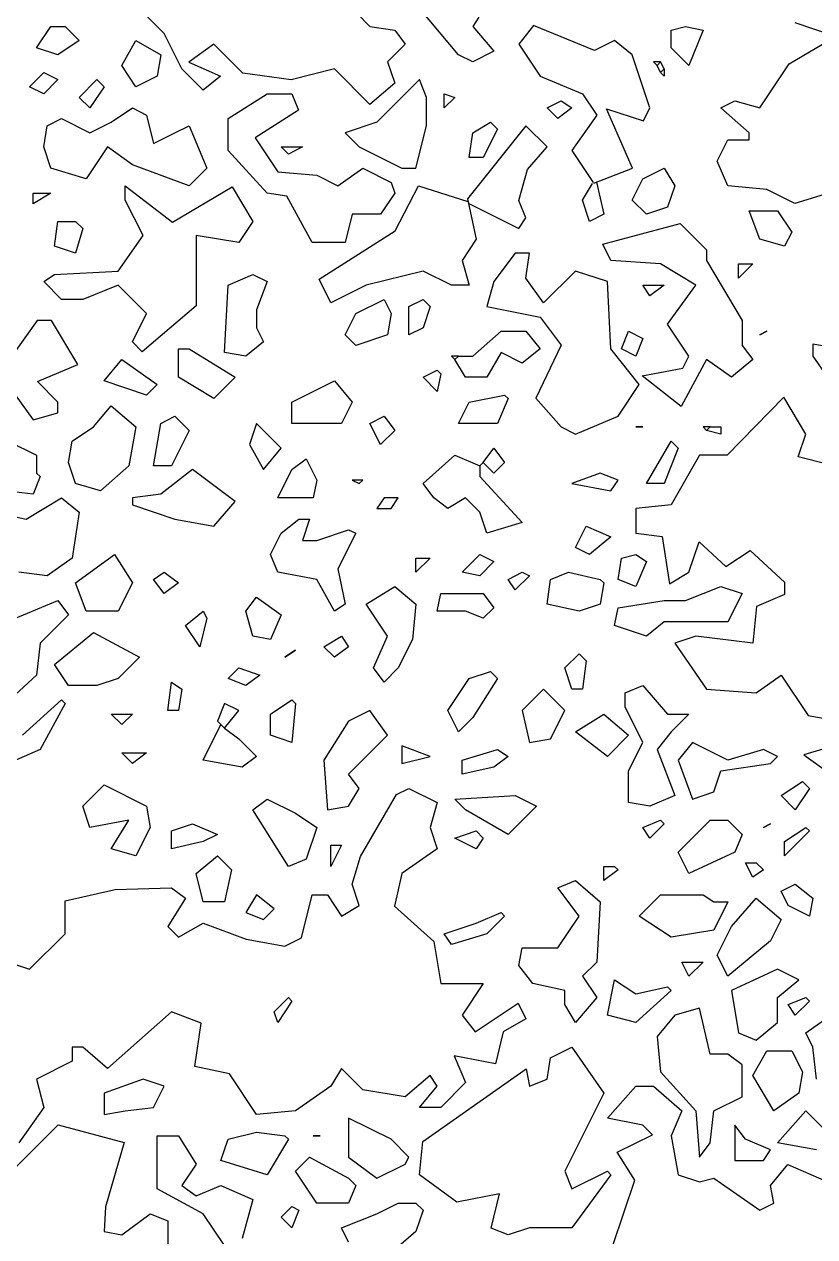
# Model space of a CAD drawing. Header units: millimetres. Extents: x 1211.91 to 1219.54, y 1029.16 to 1038.08.
# Drawn here: x 1213.241 to 1213.83, y 1035.139 to 1036.042 of the extents above; entities that cross this region are included whole.
import ezdxf

# ---------------------------------------------------------------- set-up
doc = ezdxf.new("R2010")
doc.units = ezdxf.units.MM
doc.header["$MEASUREMENT"] = 0
doc.layers.add('Hojas01', color=94, linetype='CONTINUOUS')
doc.layers.add('Hojas02', color=62, linetype='CONTINUOUS')

msp = doc.modelspace()

# ---------------------------------------------------------------- linework, layer by layer
at = {"layer": 'Hojas01', "linetype": 'Continuous'}
for p, q in [((1213.34552, 1036.03498), (1213.32704, 1036.05346)), ((1213.48861, 1036.0503), (1213.49864, 1036.04026)), ((1213.56464, 1036.01914), (1213.53771, 1036.05148)), ((1213.57969, 1036.04713), (1213.5752, 1036.04026)), ((1213.49864, 1036.04026), (1213.51712, 1036.03762)), ((1213.51712, 1036.03762), (1213.52504, 1036.02706)), ((1213.5752, 1036.04026), (1213.59104, 1036.02178)), ((1213.62061, 1036.04092), (1213.60952, 1036.02706)), ((1213.66602, 1036.02231), (1213.62061, 1036.04092)), ((1213.84554, 1036.03287), (1213.81544, 1036.0429)), ((1213.35872, 1036.00858), (1213.34552, 1036.03498)), ((1213.38248, 1036.02706), (1213.36374, 1036.0136)), ((1213.40413, 1036.00542), (1213.38248, 1036.02706)), ((1213.52504, 1036.02706), (1213.51184, 1036.01386)), ((1213.60952, 1036.02706), (1213.62536, 1036.0033)), ((1213.6808, 1036.0297), (1213.66602, 1036.02231)), ((1213.694, 1036.01914), (1213.6808, 1036.0297)), ((1213.81095, 1036.01241), (1213.84554, 1036.03287)), ((1213.5752, 1036.01386), (1213.56464, 1036.01914)), ((1213.59104, 1036.02178), (1213.5752, 1036.01386)), ((1213.7072, 1035.97954), (1213.694, 1036.01914)), ((1213.36374, 1036.0136), (1213.3875, 1036.00317)), ((1213.51184, 1036.01386), (1213.51712, 1035.99802)), ((1213.78904, 1035.97954), (1213.81095, 1036.01241)), ((1213.37456, 1035.99274), (1213.35872, 1036.00858)), ((1213.3875, 1036.00317), (1213.37456, 1035.99274)), ((1213.4399, 1036.00053), (1213.40413, 1036.00542)), ((1213.47224, 1036.00858), (1213.4399, 1036.00053)), ((1213.49864, 1035.98218), (1213.47224, 1036.00858)), ((1213.62536, 1036.0033), (1213.65704, 1035.9901)), ((1213.51712, 1035.99802), (1213.49864, 1035.98218)), ((1213.65704, 1035.9901), (1213.6676, 1035.97426)), ((1213.76, 1035.97954), (1213.77056, 1035.98482)), ((1213.77056, 1035.98482), (1213.78904, 1035.97954)), ((1213.6676, 1035.97426), (1213.64912, 1035.94786)), ((1213.69413, 1035.93466), (1213.67499, 1035.97902)), ((1213.67499, 1035.97902), (1213.70245, 1035.96991)), ((1213.70245, 1035.96991), (1213.7072, 1035.97954)), ((1213.78112, 1035.96106), (1213.76, 1035.97954)), ((1213.6148, 1035.96634), (1213.57124, 1035.91183)), ((1213.63064, 1035.9505), (1213.6148, 1035.96634)), ((1213.75736, 1035.93994), (1213.76528, 1035.95578)), ((1213.76528, 1035.95578), (1213.78112, 1035.95578)), ((1213.78112, 1035.95578), (1213.78112, 1035.96106)), ((1213.61612, 1035.93361), (1213.63064, 1035.9505)), ((1213.64912, 1035.94786), (1213.66496, 1035.9241)), ((1213.76528, 1035.92146), (1213.75736, 1035.93994)), ((1213.60965, 1035.91051), (1213.61612, 1035.93361)), ((1213.66536, 1035.92358), (1213.69413, 1035.93466)), ((1213.51739, 1035.88794), (1213.53494, 1035.92146)), ((1213.53494, 1035.92146), (1213.57164, 1035.90998)), ((1213.65704, 1035.9109), (1213.66443, 1035.92331)), ((1213.66747, 1035.92437), (1213.67288, 1035.90034)), ((1213.79432, 1035.91882), (1213.76528, 1035.92146)), ((1213.81518, 1035.9084), (1213.79432, 1035.91882)), ((1213.84989, 1035.91909), (1213.81518, 1035.9084)), ((1213.57124, 1035.91183), (1213.57784, 1035.88186)), ((1213.6148, 1035.8977), (1213.60965, 1035.91051)), ((1213.66232, 1035.89506), (1213.65704, 1035.9109)), ((1213.5719, 1035.90853), (1213.60952, 1035.88978)), ((1213.60952, 1035.88978), (1213.6148, 1035.8977)), ((1213.67288, 1035.90034), (1213.66232, 1035.89506)), ((1213.67209, 1035.87817), (1213.72977, 1035.89361)), ((1213.72977, 1035.89361), (1213.74944, 1035.87394)), ((1213.46076, 1035.8519), (1213.51739, 1035.88794)), ((1213.57784, 1035.88186), (1213.56728, 1035.86602)), ((1213.67816, 1035.86602), (1213.67209, 1035.87817)), ((1213.74944, 1035.87394), (1213.74944, 1035.86602)), ((1213.56728, 1035.86602), (1213.57256, 1035.84754)), ((1213.60688, 1035.8713), (1213.59104, 1035.85018)), ((1213.61744, 1035.8713), (1213.60688, 1035.8713)), ((1213.6148, 1035.85282), (1213.61744, 1035.8713)), ((1213.71512, 1035.86338), (1213.67816, 1035.86602)), ((1213.74944, 1035.86602), (1213.77584, 1035.82114)), ((1213.53824, 1035.8581), (1213.496, 1035.84754)), ((1213.55936, 1035.84754), (1213.53824, 1035.8581)), ((1213.65176, 1035.8581), (1213.628, 1035.83434)), ((1213.67552, 1035.85018), (1213.65176, 1035.8581)), ((1213.74152, 1035.84754), (1213.71512, 1035.86338)), ((1213.4696, 1035.83434), (1213.46076, 1035.8519)), ((1213.496, 1035.84754), (1213.4696, 1035.83434)), ((1213.57256, 1035.84754), (1213.55936, 1035.84754)), ((1213.59104, 1035.85018), (1213.58576, 1035.8317)), ((1213.628, 1035.83434), (1213.6148, 1035.85282)), ((1213.67816, 1035.80002), (1213.67552, 1035.85018)), ((1213.7204, 1035.8185), (1213.74152, 1035.84754)), ((1213.58576, 1035.8317), (1213.62536, 1035.82378)), ((1213.62536, 1035.82378), (1213.64107, 1035.80293)), ((1213.77584, 1035.82114), (1213.77584, 1035.80266)), ((1213.73624, 1035.79474), (1213.7204, 1035.8185)), ((1213.64107, 1035.80293), (1213.62233, 1035.76346)), ((1213.77584, 1035.80266), (1213.78376, 1035.7921)), ((1213.85874, 1035.79844), (1213.82864, 1035.80372)), ((1213.82864, 1035.80372), (1213.82864, 1035.79474)), ((1213.69928, 1035.77362), (1213.67816, 1035.80002)), ((1213.73175, 1035.78564), (1213.73624, 1035.79474)), ((1213.82864, 1035.79474), (1213.85768, 1035.7525)), ((1213.70153, 1035.78009), (1213.73175, 1035.78564)), ((1213.74944, 1035.7921), (1213.73057, 1035.75712)), ((1213.76792, 1035.7789), (1213.74944, 1035.7921)), ((1213.78376, 1035.7921), (1213.76792, 1035.7789)), ((1213.73057, 1035.75712), (1213.70153, 1035.78009)), ((1213.68344, 1035.74986), (1213.69928, 1035.77362)), ((1213.62233, 1035.76346), (1213.6412, 1035.74194)), ((1213.80686, 1035.76412), (1213.76462, 1035.72082)), ((1213.82336, 1035.73666), (1213.80686, 1035.76412)), ((1213.65176, 1035.73666), (1213.68344, 1035.74986)), ((1213.6412, 1035.74194), (1213.65176, 1035.73666)), ((1213.81769, 1035.71964), (1213.82336, 1035.73666)), ((1213.74416, 1035.72082), (1213.72304, 1035.68386)), ((1213.76462, 1035.72082), (1213.74416, 1035.72082)), ((1213.84013, 1035.71396), (1213.81769, 1035.71964)), ((1213.72304, 1035.68386), (1213.69664, 1035.68122)), ((1213.69664, 1035.68122), (1213.69664, 1035.66274)), ((1213.69664, 1035.66274), (1213.71644, 1035.66024)), ((1213.71644, 1035.66024), (1213.72172, 1035.62499)), ((1213.73624, 1035.6337), (1213.74377, 1035.65628)), ((1213.74377, 1035.65628), (1213.76383, 1035.63793)), ((1213.76383, 1035.63793), (1213.78178, 1035.64994)), ((1213.78178, 1035.64994), (1213.80752, 1035.62631)), ((1213.72172, 1035.62499), (1213.73624, 1035.6337)), ((1213.80752, 1035.62631), (1213.80752, 1035.6172)), ((1213.80752, 1035.6172), (1213.78653, 1035.60823)), ((1213.78653, 1035.60823), (1213.78376, 1035.5809)), ((1213.74152, 1035.58618), (1213.72568, 1035.5809)), ((1213.78376, 1035.5809), (1213.74152, 1035.58618)), ((1213.72568, 1035.5809), (1213.74944, 1035.54658)), ((1213.7864, 1035.54394), (1213.80488, 1035.55714)), ((1213.80488, 1035.55714), (1213.82495, 1035.52705)), ((1213.74944, 1035.54658), (1213.7864, 1035.54394)), ((1213.82495, 1035.52705), (1213.8557, 1035.52164)), ((1213.84765, 1035.5054), (1213.82178, 1035.49761)), ((1213.82178, 1035.49761), (1213.84184, 1035.48322)), ((1213.49165, 1035.42198), (1213.51857, 1035.46804)), ((1213.51857, 1035.46804), (1213.52768, 1035.47266)), ((1213.52768, 1035.47266), (1213.5488, 1035.4621)), ((1213.5488, 1035.4621), (1213.54352, 1035.44362)), ((1213.54352, 1035.44362), (1213.5488, 1035.42778)), ((1213.48544, 1035.40138), (1213.49165, 1035.42198)), ((1213.5488, 1035.42778), (1213.5224, 1035.4093)), ((1213.5224, 1035.4093), (1213.51699, 1035.38502)), ((1213.2716, 1035.38884), (1213.30883, 1035.39742)), ((1213.30883, 1035.39742), (1213.3508, 1035.39874)), ((1213.3508, 1035.39874), (1213.36136, 1035.39082)), ((1213.49072, 1035.38554), (1213.48544, 1035.40138)), ((1213.2716, 1035.36442), (1213.2716, 1035.38884)), ((1213.36136, 1035.39082), (1213.34816, 1035.3697)), ((1213.44769, 1035.36139), (1213.45574, 1035.39346)), ((1213.45574, 1035.39346), (1213.46696, 1035.39346)), ((1213.46696, 1035.39346), (1213.47752, 1035.37762)), ((1213.47752, 1035.37762), (1213.49072, 1035.38554)), ((1213.51699, 1035.38502), (1213.54629, 1035.35875)), ((1213.34816, 1035.3697), (1213.35608, 1035.36178)), ((1213.35608, 1035.36178), (1213.37456, 1035.37234)), ((1213.37456, 1035.37234), (1213.40651, 1035.36046)), ((1213.2452, 1035.33802), (1213.2716, 1035.36442)), ((1213.40651, 1035.36046), (1213.43528, 1035.35518)), ((1213.43528, 1035.35518), (1213.44769, 1035.36139)), ((1213.54629, 1035.35875), (1213.55144, 1035.32746)), ((1213.21352, 1035.34858), (1213.2452, 1035.33802)), ((1213.55144, 1035.32746), (1213.58312, 1035.32746)), ((1213.58312, 1035.32746), (1213.56728, 1035.3037)), ((1213.3508, 1035.30634), (1213.30328, 1035.2641)), ((1213.37311, 1035.2979), (1213.3508, 1035.30634)), ((1213.57718, 1035.2913), (1213.60899, 1035.31268)), ((1213.60899, 1035.31268), (1213.6148, 1035.30106)), ((1213.36823, 1035.26556), (1213.37311, 1035.2979)), ((1213.56728, 1035.3037), (1213.57718, 1035.2913)), ((1213.6148, 1035.30106), (1213.59791, 1035.29143)), ((1213.59791, 1035.29143), (1213.59223, 1035.26754)), ((1213.2848, 1035.27994), (1213.27688, 1035.27994)), ((1213.27688, 1035.27994), (1213.27688, 1035.26938)), ((1213.30328, 1035.2641), (1213.2848, 1035.27994)), ((1213.63328, 1035.27202), (1213.64912, 1035.27994)), ((1213.64912, 1035.27994), (1213.67288, 1035.24562)), ((1213.27688, 1035.26938), (1213.25048, 1035.25618)), ((1213.59223, 1035.26754), (1213.56134, 1035.27348)), ((1213.56134, 1035.27348), (1213.56992, 1035.25354)), ((1213.63064, 1035.25618), (1213.63328, 1035.27202)), ((1213.3941, 1035.26001), (1213.36823, 1035.26556)), ((1213.41416, 1035.22978), (1213.3941, 1035.26001)), ((1213.47752, 1035.2641), (1213.4696, 1035.2509)), ((1213.49336, 1035.24826), (1213.47752, 1035.2641)), ((1213.53811, 1035.20972), (1213.61493, 1035.26371)), ((1213.61493, 1035.26371), (1213.61744, 1035.2509)), ((1213.25048, 1035.25618), (1213.25576, 1035.23506)), ((1213.4696, 1035.2509), (1213.4432, 1035.23242)), ((1213.54352, 1035.25882), (1213.52504, 1035.24298)), ((1213.5356, 1035.23506), (1213.5488, 1035.2509)), ((1213.5488, 1035.2509), (1213.54352, 1035.25882)), ((1213.56992, 1035.25354), (1213.55144, 1035.23506)), ((1213.61744, 1035.2509), (1213.63064, 1035.25618)), ((1213.67552, 1035.22714), (1213.69664, 1035.2509)), ((1213.69664, 1035.2509), (1213.70984, 1035.2509)), ((1213.70984, 1035.2509), (1213.73096, 1035.23242)), ((1213.52504, 1035.24298), (1213.49336, 1035.24826)), ((1213.67288, 1035.24562), (1213.64384, 1035.18754)), ((1213.25576, 1035.23506), (1213.23728, 1035.20866)), ((1213.4432, 1035.23242), (1213.41416, 1035.22978)), ((1213.55144, 1035.23506), (1213.5356, 1035.23506)), ((1213.73096, 1035.23242), (1213.72304, 1035.21394)), ((1213.70192, 1035.22186), (1213.67552, 1035.22714)), ((1213.22408, 1035.17962), (1213.26645, 1035.222)), ((1213.26645, 1035.222), (1213.31569, 1035.20893)), ((1213.68278, 1035.2018), (1213.70905, 1035.21474)), ((1213.70905, 1035.21474), (1213.70192, 1035.22186)), ((1213.31569, 1035.20893), (1213.3017, 1035.16088)), ((1213.5356, 1035.1849), (1213.53811, 1035.20972)), ((1213.72304, 1035.21394), (1213.72832, 1035.1849)), ((1213.69585, 1035.18094), (1213.68278, 1035.2018)), ((1213.64384, 1035.18754), (1213.64912, 1035.17434)), ((1213.64912, 1035.17434), (1213.67552, 1035.18754)), ((1213.67552, 1035.18754), (1213.67816, 1035.1849)), ((1213.79696, 1035.17698), (1213.8099, 1035.19243)), ((1213.8099, 1035.19243), (1213.84422, 1035.17764)), ((1213.56345, 1035.16458), (1213.5356, 1035.1849)), ((1213.67816, 1035.1849), (1213.64912, 1035.1453)), ((1213.67948, 1035.13224), (1213.69585, 1035.18094)), ((1213.72832, 1035.1849), (1213.74416, 1035.17962)), ((1213.74416, 1035.17962), (1213.75485, 1035.18226)), ((1213.75485, 1035.18226), (1213.78904, 1035.1585)), ((1213.59527, 1035.17065), (1213.56345, 1035.16458)), ((1213.58893, 1035.14517), (1213.59527, 1035.17065)), ((1213.7996, 1035.16378), (1213.79696, 1035.17698)), ((1213.3017, 1035.16088), (1213.30064, 1035.14266)), ((1213.78904, 1035.1585), (1213.7996, 1035.16378)), ((1213.31384, 1035.14002), (1213.33496, 1035.15586)), ((1213.33496, 1035.15586), (1213.34816, 1035.15058)), ((1213.30064, 1035.14266), (1213.31384, 1035.14002)), ((1213.34816, 1035.15058), (1213.34816, 1035.12946)), ((1213.6016, 1035.14002), (1213.58893, 1035.14517)), ((1213.61744, 1035.1453), (1213.6016, 1035.14002)), ((1213.64912, 1035.1453), (1213.61744, 1035.1453))]:
    msp.add_line(p, q, dxfattribs=at)
for points in [[(1213.45574, 1035.87922), (1213.43673, 1035.91381), (1213.42208, 1035.91618), (1213.39304, 1035.94786), (1213.39304, 1035.97162), (1213.42208, 1035.9901), (1213.44056, 1035.9901), (1213.44545, 1035.97796), (1213.41324, 1035.95724), (1213.43, 1035.93202), (1213.45904, 1035.92938), (1213.47488, 1035.92146), (1213.49336, 1035.93466), (1213.51448, 1035.9241), (1213.51712, 1035.91618), (1213.50656, 1035.90034), (1213.48544, 1035.90034), (1213.48016, 1035.87922), (1213.45574, 1035.87922)], [(1213.36928, 1035.8845), (1213.36928, 1035.83223), (1213.32915, 1035.79791), (1213.32176, 1035.8053), (1213.33232, 1035.82642), (1213.3112, 1035.84754), (1213.2848, 1035.83698), (1213.26896, 1035.83698), (1213.25576, 1035.85018), (1213.26368, 1035.85546), (1213.3112, 1035.8581), (1213.32968, 1035.8845), (1213.31648, 1035.9109), (1213.31648, 1035.9216), (1213.35173, 1035.89454), (1213.39608, 1035.9208), (1213.41152, 1035.89506), (1213.40096, 1035.87922), (1213.36928, 1035.8845)], [(1213.28111, 1035.78841), (1213.26144, 1035.82114), (1213.25088, 1035.82114), (1213.22448, 1035.78432), (1213.1924, 1035.77362), (1213.16072, 1035.7789), (1213.14488, 1035.77098), (1213.18712, 1035.72874), (1213.18712, 1035.6997), (1213.19768, 1035.69178), (1213.2056, 1035.70762), (1213.19663, 1035.72109), (1213.19161, 1035.75343), (1213.23451, 1035.76584), (1213.24784, 1035.74722), (1213.26632, 1035.7525), (1213.26632, 1035.76042), (1213.25101, 1035.77574), (1213.28111, 1035.78841)]]:
    msp.add_lwpolyline(points, dxfattribs=at)
at = {"layer": 'Hojas02', "linetype": 'Continuous'}
for p, q in [((1213.25048, 1036.02442), (1213.26104, 1036.04026)), ((1213.26104, 1036.04026), (1213.2716, 1036.04026)), ((1213.2716, 1036.04026), (1213.28216, 1036.0297)), ((1213.72304, 1036.03762), (1213.7336, 1036.04026)), ((1213.72304, 1036.02442), (1213.72304, 1036.03762)), ((1213.7336, 1036.04026), (1213.7468, 1036.03762)), ((1213.7468, 1036.03762), (1213.73624, 1036.01122)), ((1213.28216, 1036.0297), (1213.26632, 1036.01914)), ((1213.31384, 1036.01122), (1213.3244, 1036.0297)), ((1213.3244, 1036.0297), (1213.34288, 1036.01914)), ((1213.26632, 1036.01914), (1213.25048, 1036.02442)), ((1213.34288, 1036.01914), (1213.34024, 1036.0033)), ((1213.73624, 1036.01122), (1213.72304, 1036.02442)), ((1213.3244, 1035.99538), (1213.31384, 1036.01122)), ((1213.71512, 1036.01386), (1213.70984, 1036.01386)), ((1213.70984, 1036.01386), (1213.71248, 1036.01122)), ((1213.71512, 1036.01386), (1213.71248, 1036.01122)), ((1213.71512, 1036.00594), (1213.71248, 1036.01122)), ((1213.71776, 1036.00858), (1213.71512, 1036.01386)), ((1213.2452, 1035.99538), (1213.25576, 1036.00594)), ((1213.25576, 1036.00594), (1213.26632, 1036.00066)), ((1213.26632, 1036.00066), (1213.25576, 1035.9901)), ((1213.28216, 1035.98746), (1213.29536, 1036.00066)), ((1213.29536, 1036.00066), (1213.30064, 1035.99538)), ((1213.34024, 1036.0033), (1213.3244, 1035.99538)), ((1213.5356, 1036.00066), (1213.50392, 1035.96898)), ((1213.54088, 1035.98746), (1213.5356, 1036.00066)), ((1213.71776, 1036.00858), (1213.71512, 1036.00594)), ((1213.71776, 1036.0033), (1213.71512, 1036.00594)), ((1213.71776, 1036.00858), (1213.71776, 1036.0033)), ((1213.25576, 1035.9901), (1213.2452, 1035.99538)), ((1213.30064, 1035.99538), (1213.29008, 1035.97954)), ((1213.29008, 1035.97954), (1213.28216, 1035.98746)), ((1213.54088, 1035.96634), (1213.54088, 1035.98746)), ((1213.55408, 1035.97954), (1213.55408, 1035.9901)), ((1213.55408, 1035.9901), (1213.562, 1035.98746)), ((1213.562, 1035.98746), (1213.55408, 1035.97954)), ((1213.63064, 1035.97954), (1213.6412, 1035.98482)), ((1213.6412, 1035.98482), (1213.64912, 1035.97954)), ((1213.30592, 1035.96898), (1213.32176, 1035.97954)), ((1213.32176, 1035.97954), (1213.33232, 1035.97426)), ((1213.33232, 1035.97426), (1213.3376, 1035.95314)), ((1213.63856, 1035.97162), (1213.63064, 1035.97954)), ((1213.64912, 1035.97954), (1213.63856, 1035.97162)), ((1213.25576, 1035.9505), (1213.2584, 1035.96634)), ((1213.2584, 1035.96634), (1213.26896, 1035.97162)), ((1213.26896, 1035.97162), (1213.29008, 1035.96106)), ((1213.29008, 1035.96106), (1213.30592, 1035.96898)), ((1213.35344, 1035.96106), (1213.364, 1035.96634)), ((1213.364, 1035.96634), (1213.3772, 1035.93466)), ((1213.50392, 1035.96898), (1213.48016, 1035.96106)), ((1213.53296, 1035.93466), (1213.54088, 1035.96634)), ((1213.5752, 1035.96106), (1213.5884, 1035.96898)), ((1213.5884, 1035.96898), (1213.59368, 1035.9637)), ((1213.3376, 1035.95314), (1213.35344, 1035.96106)), ((1213.48016, 1035.96106), (1213.49072, 1035.9505)), ((1213.57256, 1035.94258), (1213.5752, 1035.96106)), ((1213.59368, 1035.9637), (1213.58312, 1035.94258)), ((1213.26104, 1035.93466), (1213.25576, 1035.9505)), ((1213.30328, 1035.9505), (1213.28744, 1035.92674)), ((1213.32176, 1035.9373), (1213.30328, 1035.9505)), ((1213.43792, 1035.94522), (1213.43264, 1035.9505)), ((1213.43264, 1035.9505), (1213.44848, 1035.9505)), ((1213.44848, 1035.9505), (1213.43792, 1035.94522)), ((1213.49072, 1035.9505), (1213.5224, 1035.93466)), ((1213.364, 1035.92146), (1213.32176, 1035.9373)), ((1213.58312, 1035.94258), (1213.57256, 1035.94258)), ((1213.28744, 1035.92674), (1213.26104, 1035.93466)), ((1213.3772, 1035.93466), (1213.364, 1035.92146)), ((1213.5224, 1035.93466), (1213.53296, 1035.93466)), ((1213.70192, 1035.92674), (1213.71776, 1035.93466)), ((1213.71776, 1035.93466), (1213.72568, 1035.92146)), ((1213.694, 1035.9109), (1213.70192, 1035.92674)), ((1213.72568, 1035.92146), (1213.7204, 1035.90562)), ((1213.26104, 1035.91618), (1213.24784, 1035.90826)), ((1213.24784, 1035.90826), (1213.24784, 1035.91618)), ((1213.24784, 1035.91618), (1213.26104, 1035.91618)), ((1213.70456, 1035.90034), (1213.694, 1035.9109)), ((1213.7204, 1035.90562), (1213.70456, 1035.90034)), ((1213.78904, 1035.88186), (1213.78112, 1035.90298)), ((1213.78112, 1035.90298), (1213.80224, 1035.90298)), ((1213.80224, 1035.90298), (1213.8128, 1035.88714)), ((1213.26368, 1035.87658), (1213.26632, 1035.89506)), ((1213.26632, 1035.89506), (1213.27952, 1035.89506)), ((1213.27952, 1035.89506), (1213.2848, 1035.88978)), ((1213.2848, 1035.88978), (1213.27952, 1035.8713)), ((1213.8128, 1035.88714), (1213.80752, 1035.87658)), ((1213.27952, 1035.8713), (1213.26368, 1035.87658)), ((1213.80752, 1035.87658), (1213.78904, 1035.88186)), ((1213.39304, 1035.84754), (1213.41152, 1035.85546)), ((1213.41152, 1035.85546), (1213.42208, 1035.85018)), ((1213.78376, 1035.86338), (1213.7732, 1035.85282)), ((1213.7732, 1035.85282), (1213.7732, 1035.86338)), ((1213.7732, 1035.86338), (1213.78376, 1035.86338)), ((1213.3904, 1035.79738), (1213.39304, 1035.84754)), ((1213.42208, 1035.85018), (1213.41416, 1035.82906)), ((1213.7072, 1035.83962), (1213.70192, 1035.84754)), ((1213.70192, 1035.84754), (1213.71776, 1035.84754)), ((1213.71776, 1035.84754), (1213.7072, 1035.83962)), ((1213.41416, 1035.82906), (1213.41416, 1035.81586)), ((1213.48808, 1035.82642), (1213.5092, 1035.83698)), ((1213.5092, 1035.83698), (1213.51448, 1035.82642)), ((1213.52768, 1035.8317), (1213.53824, 1035.83698)), ((1213.52768, 1035.81058), (1213.52768, 1035.8317)), ((1213.53824, 1035.83698), (1213.54352, 1035.8317)), ((1213.54352, 1035.8317), (1213.53824, 1035.81586)), ((1213.48016, 1035.81058), (1213.48808, 1035.82642)), ((1213.51448, 1035.82642), (1213.51184, 1035.81058)), ((1213.41416, 1035.81586), (1213.41944, 1035.8053)), ((1213.48808, 1035.80266), (1213.48016, 1035.81058)), ((1213.51184, 1035.81058), (1213.48808, 1035.80266)), ((1213.53824, 1035.81586), (1213.52768, 1035.81058)), ((1213.5752, 1035.79474), (1213.59632, 1035.81322)), ((1213.59632, 1035.81322), (1213.6148, 1035.81322)), ((1213.6148, 1035.81322), (1213.62536, 1035.80002)), ((1213.68608, 1035.80002), (1213.69136, 1035.81322)), ((1213.69136, 1035.81322), (1213.70192, 1035.80794)), ((1213.79432, 1035.81322), (1213.78904, 1035.81058)), ((1213.78904, 1035.81058), (1213.79432, 1035.81322)), ((1213.41944, 1035.8053), (1213.40624, 1035.79474)), ((1213.70192, 1035.80794), (1213.69664, 1035.79474)), ((1213.35608, 1035.7789), (1213.35608, 1035.80002)), ((1213.35608, 1035.80002), (1213.364, 1035.80002)), ((1213.364, 1035.80002), (1213.39832, 1035.7789)), ((1213.40624, 1035.79474), (1213.3904, 1035.79738)), ((1213.56464, 1035.79474), (1213.55936, 1035.79474)), ((1213.55936, 1035.79474), (1213.562, 1035.7921)), ((1213.56464, 1035.79474), (1213.562, 1035.7921)), ((1213.56464, 1035.79474), (1213.5752, 1035.79474)), ((1213.59632, 1035.79738), (1213.58576, 1035.7789)), ((1213.61216, 1035.78946), (1213.59632, 1035.79738)), ((1213.62536, 1035.80002), (1213.61216, 1035.78946)), ((1213.69664, 1035.79474), (1213.68608, 1035.80002)), ((1213.30064, 1035.77626), (1213.31384, 1035.7921)), ((1213.31384, 1035.7921), (1213.34024, 1035.77362)), ((1213.53824, 1035.7789), (1213.5488, 1035.78418)), ((1213.5488, 1035.78418), (1213.55144, 1035.78154)), ((1213.56992, 1035.7789), (1213.562, 1035.7921)), ((1213.33232, 1035.7657), (1213.30064, 1035.77626)), ((1213.38248, 1035.76306), (1213.35608, 1035.7789)), ((1213.39832, 1035.7789), (1213.38248, 1035.76306)), ((1213.44056, 1035.76042), (1213.47224, 1035.77626)), ((1213.47224, 1035.77626), (1213.48544, 1035.76042)), ((1213.5488, 1035.76834), (1213.53824, 1035.7789)), ((1213.55144, 1035.78154), (1213.5488, 1035.76834)), ((1213.58576, 1035.7789), (1213.56992, 1035.7789)), ((1213.34024, 1035.77362), (1213.33232, 1035.7657)), ((1213.57256, 1035.76042), (1213.59896, 1035.7657)), ((1213.59896, 1035.7657), (1213.6016, 1035.76306)), ((1213.29272, 1035.74194), (1213.30592, 1035.75778)), ((1213.30592, 1035.75778), (1213.3244, 1035.74194)), ((1213.44056, 1035.74458), (1213.44056, 1035.76042)), ((1213.48544, 1035.76042), (1213.47752, 1035.74458)), ((1213.56464, 1035.74458), (1213.57256, 1035.76042)), ((1213.6016, 1035.76306), (1213.59368, 1035.74458)), ((1213.34288, 1035.74458), (1213.35344, 1035.74986)), ((1213.35344, 1035.74986), (1213.364, 1035.7393)), ((1213.49864, 1035.74458), (1213.5092, 1035.74986)), ((1213.5092, 1035.74986), (1213.51712, 1035.7393)), ((1213.27688, 1035.73138), (1213.29272, 1035.74194)), ((1213.3244, 1035.74194), (1213.31912, 1035.7129)), ((1213.3376, 1035.7129), (1213.34288, 1035.74458)), ((1213.364, 1035.7393), (1213.3508, 1035.7129)), ((1213.41416, 1035.74458), (1213.40888, 1035.72874)), ((1213.43264, 1035.7261), (1213.41416, 1035.74458)), ((1213.45376, 1035.74458), (1213.44056, 1035.74458)), ((1213.47752, 1035.74458), (1213.45376, 1035.74458)), ((1213.50656, 1035.72874), (1213.49864, 1035.74458)), ((1213.51712, 1035.7393), (1213.50656, 1035.72874)), ((1213.59368, 1035.74458), (1213.56464, 1035.74458)), ((1213.70192, 1035.74194), (1213.69664, 1035.74194)), ((1213.69664, 1035.74194), (1213.70192, 1035.74194)), ((1213.75208, 1035.74194), (1213.7468, 1035.74194)), ((1213.7468, 1035.74194), (1213.74944, 1035.7393)), ((1213.75208, 1035.74194), (1213.74944, 1035.7393)), ((1213.76, 1035.73666), (1213.74944, 1035.7393)), ((1213.75208, 1035.74194), (1213.76, 1035.74194)), ((1213.76, 1035.74194), (1213.76, 1035.73666)), ((1213.22936, 1035.73138), (1213.25048, 1035.72082)), ((1213.27424, 1035.71554), (1213.27688, 1035.73138)), ((1213.70456, 1035.6997), (1213.72304, 1035.73138)), ((1213.72304, 1035.73138), (1213.72832, 1035.7261)), ((1213.25048, 1035.72082), (1213.25048, 1035.70762)), ((1213.40888, 1035.72874), (1213.41944, 1035.71026)), ((1213.41944, 1035.71026), (1213.43264, 1035.7261)), ((1213.53824, 1035.6997), (1213.562, 1035.72082)), ((1213.562, 1035.72082), (1213.58048, 1035.7129)), ((1213.58312, 1035.71554), (1213.59104, 1035.7261)), ((1213.59104, 1035.7261), (1213.59896, 1035.71554)), ((1213.72832, 1035.7261), (1213.71776, 1035.6997)), ((1213.27952, 1035.6997), (1213.27424, 1035.71554)), ((1213.31912, 1035.7129), (1213.298, 1035.69442)), ((1213.3508, 1035.7129), (1213.3376, 1035.7129)), ((1213.44056, 1035.71026), (1213.45112, 1035.71818)), ((1213.45112, 1035.71818), (1213.45904, 1035.70234)), ((1213.58312, 1035.71554), (1213.58048, 1035.7129)), ((1213.58048, 1035.7129), (1213.58048, 1035.70498)), ((1213.59104, 1035.70762), (1213.58312, 1035.71554)), ((1213.59896, 1035.71554), (1213.59104, 1035.70762)), ((1213.25312, 1035.70498), (1213.24784, 1035.69178)), ((1213.25048, 1035.70762), (1213.25312, 1035.70498)), ((1213.36664, 1035.71026), (1213.34288, 1035.69178)), ((1213.39832, 1035.6865), (1213.36664, 1035.71026)), ((1213.43, 1035.68914), (1213.44056, 1035.71026)), ((1213.45904, 1035.70234), (1213.4564, 1035.68914)), ((1213.49336, 1035.70234), (1213.48544, 1035.70234)), ((1213.48544, 1035.70234), (1213.49072, 1035.6997)), ((1213.49072, 1035.6997), (1213.49336, 1035.70234)), ((1213.58048, 1035.70498), (1213.61216, 1035.67066)), ((1213.67024, 1035.70762), (1213.64912, 1035.6997)), ((1213.68344, 1035.70234), (1213.67024, 1035.70762)), ((1213.67816, 1035.69442), (1213.68344, 1035.70234)), ((1213.24784, 1035.69178), (1213.22672, 1035.69442)), ((1213.298, 1035.69442), (1213.27952, 1035.6997)), ((1213.54616, 1035.68914), (1213.53824, 1035.6997)), ((1213.64912, 1035.6997), (1213.67816, 1035.69442)), ((1213.71776, 1035.6997), (1213.70456, 1035.6997)), ((1213.24256, 1035.6733), (1213.26896, 1035.68914)), ((1213.26896, 1035.68914), (1213.28216, 1035.67858)), ((1213.34288, 1035.69178), (1213.32176, 1035.68914)), ((1213.32176, 1035.68914), (1213.32176, 1035.68386)), ((1213.32176, 1035.68386), (1213.35344, 1035.6733)), ((1213.38248, 1035.66802), (1213.39832, 1035.6865)), ((1213.4564, 1035.68914), (1213.43, 1035.68914)), ((1213.5092, 1035.68914), (1213.50392, 1035.68122)), ((1213.51976, 1035.68914), (1213.5092, 1035.68914)), ((1213.51448, 1035.68122), (1213.51976, 1035.68914)), ((1213.55672, 1035.68122), (1213.54616, 1035.68914)), ((1213.56992, 1035.68914), (1213.55672, 1035.68122)), ((1213.58048, 1035.67858), (1213.56992, 1035.68914)), ((1213.2188, 1035.67858), (1213.24256, 1035.6733)), ((1213.28216, 1035.67858), (1213.27688, 1035.64426)), ((1213.50392, 1035.68122), (1213.51448, 1035.68122)), ((1213.58576, 1035.66274), (1213.58048, 1035.67858)), ((1213.35344, 1035.6733), (1213.38248, 1035.66802)), ((1213.43264, 1035.66274), (1213.44584, 1035.6733)), ((1213.44584, 1035.6733), (1213.45376, 1035.6733)), ((1213.45376, 1035.6733), (1213.44848, 1035.65746)), ((1213.61216, 1035.67066), (1213.58576, 1035.66274)), ((1213.65176, 1035.65218), (1213.65968, 1035.66802)), ((1213.65968, 1035.66802), (1213.67816, 1035.6601)), ((1213.42472, 1035.6469), (1213.43264, 1035.66274)), ((1213.44848, 1035.65746), (1213.45904, 1035.65746)), ((1213.45904, 1035.65746), (1213.4828, 1035.66538)), ((1213.48808, 1035.66274), (1213.47488, 1035.63634)), ((1213.4828, 1035.66538), (1213.48808, 1035.66274)), ((1213.67816, 1035.6601), (1213.66232, 1035.6469)), ((1213.66232, 1035.6469), (1213.65176, 1035.65218)), ((1213.27688, 1035.64426), (1213.2584, 1035.63106)), ((1213.27952, 1035.62578), (1213.30856, 1035.6469)), ((1213.30856, 1035.6469), (1213.32176, 1035.62578)), ((1213.43, 1035.6337), (1213.42472, 1035.6469)), ((1213.54352, 1035.64426), (1213.53296, 1035.6337)), ((1213.53296, 1035.6337), (1213.53296, 1035.64426)), ((1213.53296, 1035.64426), (1213.54352, 1035.64426)), ((1213.56728, 1035.6337), (1213.58048, 1035.6469)), ((1213.58048, 1035.6469), (1213.59104, 1035.64162)), ((1213.59104, 1035.64162), (1213.58048, 1035.63106)), ((1213.68344, 1035.62842), (1213.68608, 1035.64426)), ((1213.68608, 1035.64426), (1213.69664, 1035.6469)), ((1213.69664, 1035.6469), (1213.70456, 1035.64162)), ((1213.70456, 1035.64162), (1213.69664, 1035.62314)), ((1213.2584, 1035.63106), (1213.23728, 1035.6337)), ((1213.3376, 1035.62842), (1213.34552, 1035.6337)), ((1213.34552, 1035.6337), (1213.35608, 1035.62578)), ((1213.45904, 1035.62842), (1213.43, 1035.6337)), ((1213.47488, 1035.63634), (1213.48016, 1035.60994)), ((1213.58048, 1035.63106), (1213.56728, 1035.6337)), ((1213.6016, 1035.62842), (1213.61216, 1035.6337)), ((1213.61744, 1035.63106), (1213.60688, 1035.6205)), ((1213.61216, 1035.6337), (1213.61744, 1035.63106)), ((1213.63328, 1035.62842), (1213.64648, 1035.6337)), ((1213.64648, 1035.6337), (1213.67024, 1035.62842)), ((1213.28744, 1035.60466), (1213.27952, 1035.62578)), ((1213.32176, 1035.62578), (1213.3112, 1035.60466)), ((1213.34552, 1035.61786), (1213.3376, 1035.62842)), ((1213.35608, 1035.62578), (1213.34552, 1035.61786)), ((1213.47224, 1035.60466), (1213.45904, 1035.62842)), ((1213.496, 1035.60994), (1213.51712, 1035.62314)), ((1213.51712, 1035.62314), (1213.53296, 1035.60994)), ((1213.60688, 1035.6205), (1213.6016, 1035.62842)), ((1213.63064, 1035.60994), (1213.63328, 1035.62842)), ((1213.67024, 1035.62842), (1213.67288, 1035.62578)), ((1213.67288, 1035.62578), (1213.67024, 1035.60994)), ((1213.69664, 1035.62314), (1213.68344, 1035.62842)), ((1213.7336, 1035.61258), (1213.76, 1035.62314)), ((1213.76, 1035.62314), (1213.77584, 1035.61786)), ((1213.23464, 1035.59938), (1213.26632, 1035.61258)), ((1213.26632, 1035.61258), (1213.27424, 1035.60202)), ((1213.40624, 1035.60466), (1213.41416, 1035.61522)), ((1213.41416, 1035.61522), (1213.43264, 1035.60202)), ((1213.5488, 1035.60466), (1213.55144, 1035.61786)), ((1213.55144, 1035.61786), (1213.58312, 1035.61786)), ((1213.58312, 1035.61786), (1213.59104, 1035.6073)), ((1213.68344, 1035.6073), (1213.71776, 1035.61258)), ((1213.71776, 1035.61258), (1213.7336, 1035.61258)), ((1213.77584, 1035.61786), (1213.76528, 1035.59674)), ((1213.3112, 1035.60466), (1213.28744, 1035.60466)), ((1213.36136, 1035.5941), (1213.37456, 1035.60466)), ((1213.37456, 1035.60466), (1213.3772, 1035.59938)), ((1213.41152, 1035.58618), (1213.40624, 1035.60466)), ((1213.48016, 1035.60994), (1213.47224, 1035.60466)), ((1213.51184, 1035.58618), (1213.496, 1035.60994)), ((1213.53296, 1035.60994), (1213.53032, 1035.58354)), ((1213.56992, 1035.60466), (1213.5488, 1035.60466)), ((1213.58312, 1035.59938), (1213.56992, 1035.60466)), ((1213.59104, 1035.6073), (1213.58312, 1035.59938)), ((1213.6544, 1035.60466), (1213.63064, 1035.60994)), ((1213.67024, 1035.60994), (1213.6544, 1035.60466)), ((1213.6808, 1035.5941), (1213.68344, 1035.6073)), ((1213.27424, 1035.60202), (1213.26368, 1035.59146)), ((1213.37192, 1035.57826), (1213.36136, 1035.5941)), ((1213.3772, 1035.59938), (1213.37192, 1035.57826)), ((1213.43264, 1035.60202), (1213.42472, 1035.58354)), ((1213.70456, 1035.58618), (1213.6808, 1035.5941)), ((1213.71776, 1035.59674), (1213.70456, 1035.58618)), ((1213.76528, 1035.59674), (1213.71776, 1035.59674)), ((1213.26368, 1035.59146), (1213.25312, 1035.5809)), ((1213.26368, 1035.56506), (1213.29272, 1035.58882)), ((1213.29272, 1035.58882), (1213.32704, 1035.57034)), ((1213.42472, 1035.58354), (1213.41152, 1035.58618)), ((1213.46432, 1035.57826), (1213.47752, 1035.58618)), ((1213.47752, 1035.58618), (1213.4828, 1035.57826)), ((1213.50128, 1035.56242), (1213.51184, 1035.58618)), ((1213.25312, 1035.5809), (1213.25048, 1035.55714)), ((1213.4432, 1035.57562), (1213.43528, 1035.57034)), ((1213.43528, 1035.57034), (1213.4432, 1035.57562)), ((1213.47224, 1035.57034), (1213.46432, 1035.57826)), ((1213.4828, 1035.57826), (1213.47224, 1035.57034)), ((1213.53032, 1035.58354), (1213.51976, 1035.56242)), ((1213.32704, 1035.57034), (1213.3112, 1035.5545)), ((1213.64384, 1035.56242), (1213.6544, 1035.57298)), ((1213.6544, 1035.57298), (1213.65968, 1035.5677)), ((1213.65968, 1035.5677), (1213.65704, 1035.54658)), ((1213.27424, 1035.54922), (1213.26368, 1035.56506)), ((1213.39304, 1035.5545), (1213.40096, 1035.56242)), ((1213.40096, 1035.56242), (1213.4168, 1035.55714)), ((1213.5092, 1035.55186), (1213.50128, 1035.56242)), ((1213.51976, 1035.56242), (1213.5092, 1035.55186)), ((1213.57256, 1035.5545), (1213.5884, 1035.55978)), ((1213.5884, 1035.55978), (1213.59368, 1035.5545)), ((1213.64912, 1035.54658), (1213.64384, 1035.56242)), ((1213.25048, 1035.55714), (1213.22144, 1035.53074)), ((1213.29536, 1035.54922), (1213.27424, 1035.54922)), ((1213.3112, 1035.5545), (1213.29536, 1035.54922)), ((1213.34816, 1035.53074), (1213.3508, 1035.55186)), ((1213.3508, 1035.55186), (1213.35872, 1035.54658)), ((1213.40624, 1035.54922), (1213.39304, 1035.5545)), ((1213.4168, 1035.55714), (1213.40624, 1035.54922)), ((1213.55672, 1035.53074), (1213.57256, 1035.5545)), ((1213.59368, 1035.5545), (1213.5752, 1035.52546)), ((1213.68872, 1035.54394), (1213.70192, 1035.54922)), ((1213.70192, 1035.54922), (1213.7204, 1035.5281)), ((1213.35872, 1035.54658), (1213.35608, 1035.53074)), ((1213.628, 1035.54658), (1213.61216, 1035.53074)), ((1213.64384, 1035.53074), (1213.628, 1035.54658)), ((1213.65704, 1035.54658), (1213.64912, 1035.54658)), ((1213.68872, 1035.53338), (1213.68872, 1035.54394)), ((1213.23992, 1035.51226), (1213.26896, 1035.53866)), ((1213.2716, 1035.53602), (1213.25312, 1035.5017)), ((1213.26896, 1035.53866), (1213.2716, 1035.53602)), ((1213.35608, 1035.53074), (1213.34816, 1035.53074)), ((1213.3904, 1035.53602), (1213.38512, 1035.52282)), ((1213.40096, 1035.53074), (1213.3904, 1035.53602)), ((1213.3904, 1035.51754), (1213.40096, 1035.53074)), ((1213.42472, 1035.5281), (1213.44056, 1035.53866)), ((1213.44056, 1035.53866), (1213.4432, 1035.53602)), ((1213.4432, 1035.53602), (1213.44056, 1035.50698)), ((1213.49864, 1035.53074), (1213.4828, 1035.52282)), ((1213.51184, 1035.51226), (1213.49864, 1035.53074)), ((1213.56464, 1035.5149), (1213.55672, 1035.53074)), ((1213.61216, 1035.53074), (1213.61744, 1035.50698)), ((1213.63328, 1035.50962), (1213.64384, 1035.53074)), ((1213.70192, 1035.50698), (1213.68872, 1035.53338)), ((1213.31384, 1035.52018), (1213.30592, 1035.5281)), ((1213.30592, 1035.5281), (1213.32176, 1035.5281)), ((1213.32176, 1035.5281), (1213.31384, 1035.52018)), ((1213.38512, 1035.52282), (1213.38776, 1035.52018)), ((1213.42472, 1035.51226), (1213.42472, 1035.5281)), ((1213.4828, 1035.52282), (1213.46432, 1035.49378)), ((1213.5752, 1035.52546), (1213.56464, 1035.5149)), ((1213.65176, 1035.5149), (1213.67288, 1035.5281)), ((1213.67288, 1035.5281), (1213.69136, 1035.51226)), ((1213.7204, 1035.5281), (1213.73624, 1035.5281)), ((1213.73624, 1035.5281), (1213.72304, 1035.5149)), ((1213.37456, 1035.49378), (1213.38776, 1035.52018)), ((1213.3904, 1035.51754), (1213.38776, 1035.52018)), ((1213.3904, 1035.51754), (1213.40096, 1035.50962)), ((1213.44056, 1035.50698), (1213.42472, 1035.51226)), ((1213.496, 1035.49642), (1213.51184, 1035.51226)), ((1213.67552, 1035.49642), (1213.65176, 1035.5149)), ((1213.69136, 1035.51226), (1213.67552, 1035.49642)), ((1213.72304, 1035.5149), (1213.71248, 1035.5017)), ((1213.40096, 1035.50962), (1213.41416, 1035.49642)), ((1213.54352, 1035.49642), (1213.5224, 1035.50434)), ((1213.5224, 1035.50434), (1213.5224, 1035.49114)), ((1213.61744, 1035.50698), (1213.63328, 1035.50962)), ((1213.69136, 1035.48586), (1213.70192, 1035.50698)), ((1213.73888, 1035.50698), (1213.72832, 1035.49378)), ((1213.76528, 1035.49378), (1213.73888, 1035.50698)), ((1213.25312, 1035.5017), (1213.22936, 1035.49114)), ((1213.32176, 1035.49114), (1213.31384, 1035.49906)), ((1213.31384, 1035.49906), (1213.33232, 1035.49906)), ((1213.33232, 1035.49906), (1213.32176, 1035.49114)), ((1213.41416, 1035.49642), (1213.4036, 1035.4885)), ((1213.4828, 1035.48322), (1213.496, 1035.49642)), ((1213.5224, 1035.49114), (1213.54352, 1035.49642)), ((1213.56728, 1035.49378), (1213.59368, 1035.5017)), ((1213.6016, 1035.49642), (1213.59104, 1035.4885)), ((1213.59368, 1035.5017), (1213.6016, 1035.49642)), ((1213.71248, 1035.5017), (1213.72568, 1035.46738)), ((1213.79168, 1035.5017), (1213.76528, 1035.49378)), ((1213.80224, 1035.49642), (1213.79168, 1035.5017)), ((1213.79696, 1035.49114), (1213.80224, 1035.49642)), ((1213.4036, 1035.4885), (1213.37456, 1035.49378)), ((1213.46432, 1035.49378), (1213.46696, 1035.45682)), ((1213.56728, 1035.48322), (1213.56728, 1035.49378)), ((1213.59104, 1035.4885), (1213.56728, 1035.48322)), ((1213.69136, 1035.4621), (1213.69136, 1035.48586)), ((1213.72832, 1035.49378), (1213.73888, 1035.46474)), ((1213.75472, 1035.47002), (1213.76, 1035.48586)), ((1213.76, 1035.48586), (1213.79696, 1035.49114)), ((1213.49072, 1035.47266), (1213.4828, 1035.48322)), ((1213.80488, 1035.46738), (1213.82072, 1035.47794)), ((1213.82072, 1035.47794), (1213.826, 1035.47266)), ((1213.2848, 1035.45946), (1213.30064, 1035.4753)), ((1213.30064, 1035.4753), (1213.33232, 1035.45946)), ((1213.4828, 1035.45946), (1213.49072, 1035.47266)), ((1213.562, 1035.46474), (1213.60688, 1035.46738)), ((1213.60688, 1035.46738), (1213.62272, 1035.45946)), ((1213.72568, 1035.46738), (1213.7072, 1035.45946)), ((1213.73888, 1035.46474), (1213.75472, 1035.47002)), ((1213.81544, 1035.45682), (1213.80488, 1035.46738)), ((1213.826, 1035.47266), (1213.81544, 1035.45682)), ((1213.29008, 1035.44362), (1213.2848, 1035.45946)), ((1213.33232, 1035.45946), (1213.33496, 1035.44362)), ((1213.41152, 1035.45682), (1213.42208, 1035.46474)), ((1213.42208, 1035.46474), (1213.4432, 1035.45418)), ((1213.46696, 1035.45682), (1213.4828, 1035.45946)), ((1213.56992, 1035.45682), (1213.562, 1035.46474)), ((1213.62272, 1035.45946), (1213.6016, 1035.43834)), ((1213.7072, 1035.45946), (1213.69136, 1035.4621)), ((1213.43792, 1035.41458), (1213.41152, 1035.45682)), ((1213.4432, 1035.45418), (1213.45904, 1035.44362)), ((1213.6016, 1035.43834), (1213.56992, 1035.45682)), ((1213.31912, 1035.4489), (1213.29008, 1035.44362)), ((1213.30592, 1035.42778), (1213.31912, 1035.4489)), ((1213.33496, 1035.44362), (1213.3244, 1035.4225)), ((1213.3508, 1035.44098), (1213.36664, 1035.44626)), ((1213.3508, 1035.42778), (1213.3508, 1035.44098)), ((1213.36664, 1035.44626), (1213.38512, 1035.43834)), ((1213.45904, 1035.44362), (1213.45112, 1035.41986)), ((1213.562, 1035.4357), (1213.57784, 1035.44098)), ((1213.57784, 1035.44098), (1213.58312, 1035.4357)), ((1213.70192, 1035.44362), (1213.71512, 1035.4489)), ((1213.7072, 1035.4357), (1213.70192, 1035.44362)), ((1213.71776, 1035.44626), (1213.7072, 1035.4357)), ((1213.71512, 1035.4489), (1213.71776, 1035.44626)), ((1213.72832, 1035.42514), (1213.75208, 1035.4489)), ((1213.75208, 1035.4489), (1213.76528, 1035.4489)), ((1213.76528, 1035.4489), (1213.77584, 1035.43834)), ((1213.79696, 1035.44626), (1213.79168, 1035.44362)), ((1213.79168, 1035.44362), (1213.79696, 1035.44626)), ((1213.80752, 1035.43306), (1213.82336, 1035.44362)), ((1213.826, 1035.44098), (1213.80752, 1035.4225)), ((1213.82336, 1035.44362), (1213.826, 1035.44098)), ((1213.37456, 1035.43306), (1213.3508, 1035.42778)), ((1213.38512, 1035.43834), (1213.37456, 1035.43306)), ((1213.57784, 1035.42778), (1213.562, 1035.4357)), ((1213.58312, 1035.4357), (1213.57784, 1035.42778)), ((1213.77584, 1035.43834), (1213.77056, 1035.42514)), ((1213.80752, 1035.4225), (1213.80752, 1035.43306)), ((1213.3244, 1035.4225), (1213.30592, 1035.42778)), ((1213.36928, 1035.4093), (1213.38512, 1035.4225)), ((1213.38512, 1035.4225), (1213.39568, 1035.41194)), ((1213.47752, 1035.43042), (1213.4696, 1035.41458)), ((1213.4696, 1035.41458), (1213.4696, 1035.43042)), ((1213.4696, 1035.43042), (1213.47752, 1035.43042)), ((1213.73624, 1035.4093), (1213.72832, 1035.42514)), ((1213.77056, 1035.42514), (1213.73624, 1035.4093)), ((1213.45112, 1035.41986), (1213.43792, 1035.41458)), ((1213.67288, 1035.40402), (1213.67288, 1035.41458)), ((1213.67288, 1035.41458), (1213.6808, 1035.41458)), ((1213.6808, 1035.41458), (1213.68344, 1035.41194)), ((1213.78376, 1035.40666), (1213.77848, 1035.41722)), ((1213.77848, 1035.41722), (1213.7864, 1035.41722)), ((1213.7864, 1035.41722), (1213.79168, 1035.41194)), ((1213.37456, 1035.38818), (1213.36928, 1035.4093)), ((1213.39568, 1035.41194), (1213.3904, 1035.38818)), ((1213.63856, 1035.39874), (1213.65176, 1035.40402)), ((1213.65176, 1035.40402), (1213.67024, 1035.38818)), ((1213.68344, 1035.41194), (1213.67288, 1035.40402)), ((1213.79168, 1035.41194), (1213.78376, 1035.40666)), ((1213.6544, 1035.37762), (1213.63856, 1035.39874)), ((1213.80488, 1035.3961), (1213.81544, 1035.40138)), ((1213.81016, 1035.38554), (1213.80488, 1035.3961)), ((1213.81544, 1035.40138), (1213.82864, 1035.39082)), ((1213.3904, 1035.38818), (1213.37456, 1035.38818)), ((1213.41416, 1035.39346), (1213.40624, 1035.38026)), ((1213.42736, 1035.3829), (1213.41416, 1035.39346)), ((1213.67024, 1035.38818), (1213.6676, 1035.3433)), ((1213.69928, 1035.37762), (1213.71512, 1035.39346)), ((1213.71512, 1035.39346), (1213.7468, 1035.39346)), ((1213.7468, 1035.39346), (1213.75472, 1035.38818)), ((1213.76528, 1035.38818), (1213.75472, 1035.36706)), ((1213.75472, 1035.38818), (1213.76528, 1035.38818)), ((1213.76792, 1035.3697), (1213.7864, 1035.39082)), ((1213.7864, 1035.39082), (1213.80488, 1035.37498)), ((1213.82864, 1035.39082), (1213.826, 1035.37762)), ((1213.40624, 1035.38026), (1213.41944, 1035.37498)), ((1213.41944, 1035.37498), (1213.42736, 1035.3829)), ((1213.57784, 1035.37234), (1213.59632, 1035.38026)), ((1213.59896, 1035.37762), (1213.58576, 1035.36442)), ((1213.59632, 1035.38026), (1213.59896, 1035.37762)), ((1213.63856, 1035.35386), (1213.6544, 1035.37762)), ((1213.72304, 1035.36178), (1213.69928, 1035.37762)), ((1213.826, 1035.37762), (1213.81016, 1035.38554)), ((1213.55408, 1035.36442), (1213.57784, 1035.37234)), ((1213.75736, 1035.34858), (1213.76792, 1035.3697)), ((1213.80488, 1035.37498), (1213.79696, 1035.35914)), ((1213.55936, 1035.3565), (1213.55408, 1035.36442)), ((1213.58576, 1035.36442), (1213.55936, 1035.3565)), ((1213.75472, 1035.36706), (1213.72304, 1035.36178)), ((1213.79696, 1035.35914), (1213.76528, 1035.33274)), ((1213.60952, 1035.34066), (1213.61216, 1035.35386)), ((1213.61216, 1035.35386), (1213.63856, 1035.35386)), ((1213.62008, 1035.32746), (1213.60952, 1035.34066)), ((1213.6676, 1035.3433), (1213.65704, 1035.33274)), ((1213.73624, 1035.33274), (1213.73096, 1035.3433)), ((1213.73096, 1035.3433), (1213.7468, 1035.3433)), ((1213.7468, 1035.3433), (1213.73624, 1035.33274)), ((1213.76528, 1035.33274), (1213.75736, 1035.34858)), ((1213.65704, 1035.33274), (1213.6676, 1035.3169)), ((1213.80224, 1035.33802), (1213.76792, 1035.32218)), ((1213.81808, 1035.3301), (1213.80224, 1035.33802)), ((1213.64384, 1035.32218), (1213.62008, 1035.32746)), ((1213.67552, 1035.3037), (1213.6808, 1035.3301)), ((1213.6808, 1035.3301), (1213.69664, 1035.31954)), ((1213.69664, 1035.31954), (1213.7204, 1035.32482)), ((1213.7204, 1035.32482), (1213.72304, 1035.32218)), ((1213.80224, 1035.3169), (1213.81808, 1035.3301)), ((1213.42736, 1035.30634), (1213.43792, 1035.3169)), ((1213.44056, 1035.31426), (1213.43, 1035.29842)), ((1213.43792, 1035.3169), (1213.44056, 1035.31426)), ((1213.64384, 1035.31162), (1213.64384, 1035.32218)), ((1213.6676, 1035.3169), (1213.65176, 1035.29842)), ((1213.72304, 1035.32218), (1213.69664, 1035.29842)), ((1213.76792, 1035.32218), (1213.7732, 1035.2905)), ((1213.80224, 1035.29842), (1213.80224, 1035.3169)), ((1213.81016, 1035.31162), (1213.82336, 1035.3169)), ((1213.826, 1035.31426), (1213.81544, 1035.3037)), ((1213.82336, 1035.3169), (1213.826, 1035.31426)), ((1213.43, 1035.29842), (1213.42736, 1035.30634)), ((1213.65176, 1035.29842), (1213.64384, 1035.31162)), ((1213.74416, 1035.30898), (1213.72568, 1035.3037)), ((1213.75208, 1035.27466), (1213.74416, 1035.30898)), ((1213.81544, 1035.3037), (1213.81016, 1035.31162)), ((1213.69664, 1035.29842), (1213.67552, 1035.3037)), ((1213.72568, 1035.3037), (1213.71248, 1035.28786)), ((1213.7864, 1035.28522), (1213.80224, 1035.29842)), ((1213.82336, 1035.2905), (1213.84184, 1035.3037)), ((1213.71248, 1035.28786), (1213.71512, 1035.26146)), ((1213.7732, 1035.2905), (1213.7864, 1035.28522)), ((1213.82864, 1035.27994), (1213.82336, 1035.2905)), ((1213.83128, 1035.25618), (1213.82864, 1035.27994)), ((1213.76528, 1035.27466), (1213.75208, 1035.27466)), ((1213.77584, 1035.26674), (1213.76528, 1035.27466)), ((1213.78376, 1035.25882), (1213.79432, 1035.2773)), ((1213.79432, 1035.2773), (1213.8128, 1035.2773)), ((1213.8128, 1035.2773), (1213.82072, 1035.26146)), ((1213.71512, 1035.26146), (1213.74152, 1035.23242)), ((1213.77584, 1035.24298), (1213.77584, 1035.26674)), ((1213.82072, 1035.26146), (1213.81808, 1035.24562)), ((1213.32968, 1035.25618), (1213.30064, 1035.24562)), ((1213.34552, 1035.2509), (1213.32968, 1035.25618)), ((1213.3376, 1035.23506), (1213.34552, 1035.2509)), ((1213.7996, 1035.23242), (1213.78376, 1035.25882)), ((1213.30064, 1035.24562), (1213.30064, 1035.22978)), ((1213.75472, 1035.23242), (1213.77584, 1035.24298)), ((1213.81808, 1035.24562), (1213.7996, 1035.23242)), ((1213.30064, 1035.22978), (1213.31648, 1035.23242)), ((1213.31648, 1035.23242), (1213.3376, 1035.23506)), ((1213.74152, 1035.23242), (1213.74416, 1035.1981)), ((1213.75208, 1035.20866), (1213.75472, 1035.23242)), ((1213.80224, 1035.20866), (1213.82336, 1035.23242)), ((1213.82336, 1035.23242), (1213.83656, 1035.21922)), ((1213.51448, 1035.2113), (1213.4828, 1035.22714)), ((1213.4828, 1035.22714), (1213.4828, 1035.1981)), ((1213.39304, 1035.2113), (1213.41416, 1035.21658)), ((1213.41416, 1035.21658), (1213.43528, 1035.21394)), ((1213.77848, 1035.2113), (1213.77056, 1035.22186)), ((1213.77056, 1035.22186), (1213.77056, 1035.19546)), ((1213.34024, 1035.17434), (1213.34024, 1035.21394)), ((1213.34024, 1035.21394), (1213.35608, 1035.21394)), ((1213.35608, 1035.21394), (1213.36928, 1035.19282)), ((1213.38776, 1035.19546), (1213.39304, 1035.2113)), ((1213.43792, 1035.2113), (1213.42208, 1035.1849)), ((1213.43528, 1035.21394), (1213.43792, 1035.2113)), ((1213.46168, 1035.21394), (1213.4564, 1035.21394)), ((1213.4564, 1035.21394), (1213.46168, 1035.21394)), ((1213.52768, 1035.1981), (1213.51448, 1035.2113)), ((1213.74416, 1035.1981), (1213.75208, 1035.20866)), ((1213.79696, 1035.20338), (1213.77848, 1035.2113)), ((1213.83128, 1035.20338), (1213.80224, 1035.20866)), ((1213.4432, 1035.18754), (1213.45376, 1035.1981)), ((1213.45376, 1035.1981), (1213.4828, 1035.18226)), ((1213.4828, 1035.1981), (1213.50392, 1035.18226)), ((1213.52504, 1035.19282), (1213.52768, 1035.1981)), ((1213.79168, 1035.19546), (1213.79696, 1035.20338)), ((1213.36928, 1035.19282), (1213.35872, 1035.17698)), ((1213.42208, 1035.1849), (1213.38776, 1035.19546)), ((1213.45904, 1035.16378), (1213.4432, 1035.18754)), ((1213.50392, 1035.18226), (1213.52504, 1035.19282)), ((1213.77056, 1035.19546), (1213.79168, 1035.19546)), ((1213.4828, 1035.18226), (1213.48808, 1035.17698)), ((1213.37456, 1035.15586), (1213.34024, 1035.17434)), ((1213.35872, 1035.17698), (1213.36928, 1035.16906)), ((1213.36928, 1035.16906), (1213.38776, 1035.17698)), ((1213.38776, 1035.17698), (1213.41152, 1035.16642)), ((1213.48808, 1035.17698), (1213.4828, 1035.16378)), ((1213.41152, 1035.16642), (1213.4036, 1035.13738)), ((1213.43264, 1035.15322), (1213.44056, 1035.16114)), ((1213.44056, 1035.16114), (1213.44584, 1035.1585)), ((1213.4828, 1035.16378), (1213.45904, 1035.16378)), ((1213.50392, 1035.15586), (1213.51976, 1035.16378)), ((1213.51976, 1035.16378), (1213.53296, 1035.16378)), ((1213.53296, 1035.16378), (1213.53824, 1035.1585)), ((1213.3904, 1035.1321), (1213.37456, 1035.15586)), ((1213.44056, 1035.1453), (1213.43264, 1035.15322)), ((1213.44584, 1035.1585), (1213.44056, 1035.1453)), ((1213.47752, 1035.1453), (1213.50392, 1035.15586)), ((1213.53824, 1035.1585), (1213.53296, 1035.14266)), ((1213.4828, 1035.13474), (1213.47752, 1035.1453)), ((1213.53296, 1035.14266), (1213.51448, 1035.12682))]:
    msp.add_line(p, q, dxfattribs=at)

doc.saveas('drawing.dxf')
